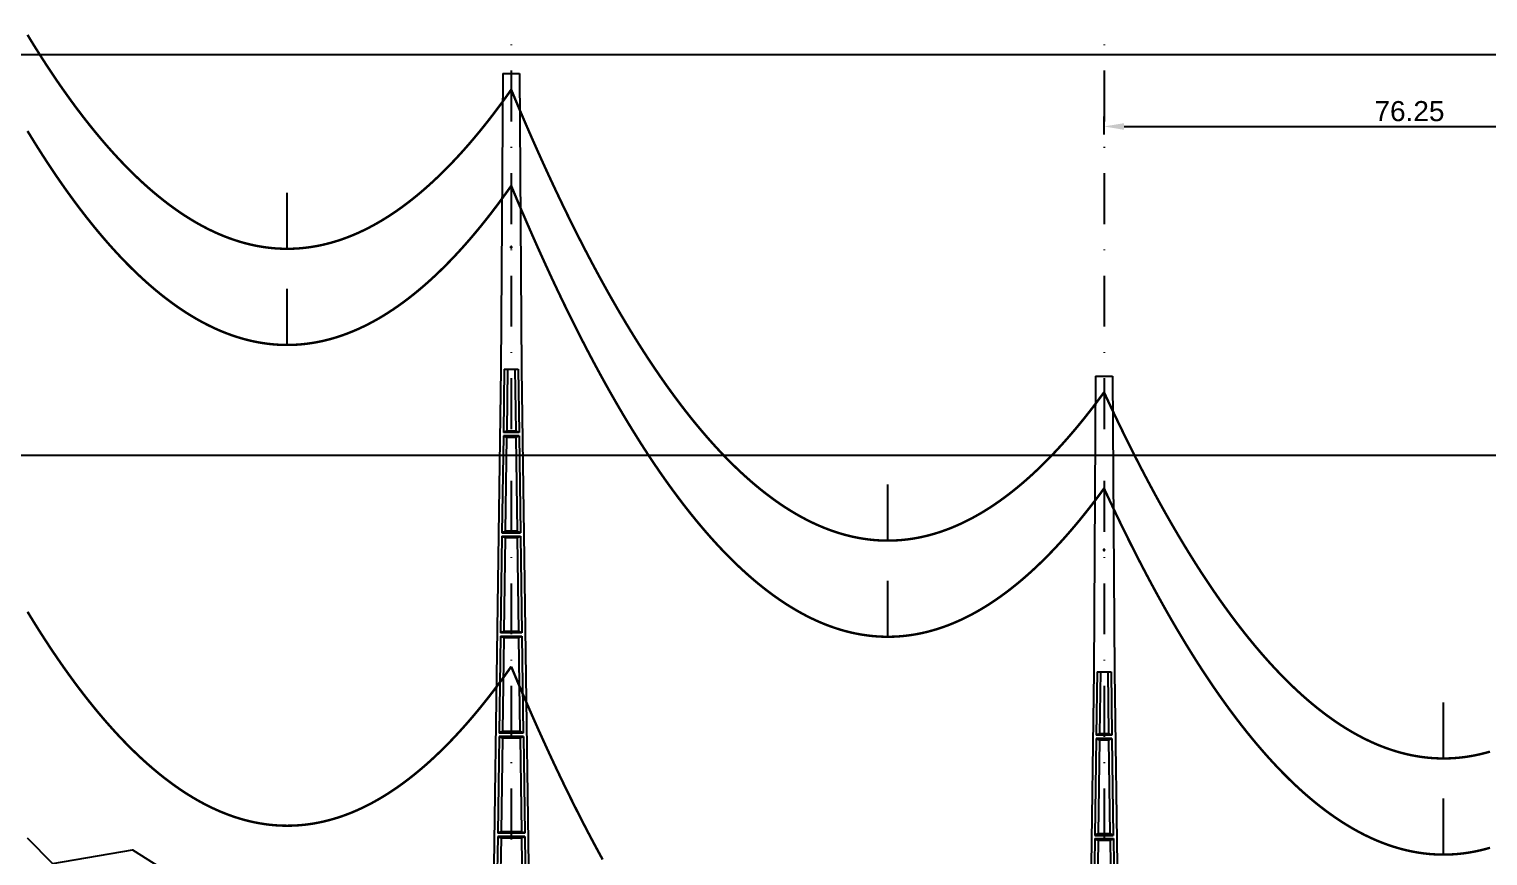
# Model space of a CAD drawing. Header units: metres. Extents: x -121 to 9872, y 3505 to 10721.
# Drawn here: x 4926.4 to 5108.5, y 9250 to 9353.2 of the extents above; entities that cross this region are included whole.
import ezdxf

# ---------------------------------------------------------------- set-up
doc = ezdxf.new("R2010")
doc.units = ezdxf.units.M
doc.header["$PDMODE"] = 2
doc.linetypes.add('DASHDOT', pattern=[25.4, 12.7, -6.35, 0, -6.35])
for name, color, linetype in [('CON-EOL- CA MAGNOLIA', 210, 'Continuous'), ('CON-EOL- PROJEÇÃO', 22, 'Continuous'), ('cotas', 7, 'Continuous'), ('Grade', 9, 'Continuous'), ('Ind.Rot', 8, 'DASHDOT'), ('Modelo_CotaTerreno_Perfil', 7, 'Continuous'), ('POSTE DT', 7, 'Continuous')]:
    doc.layers.add(name, color=color, linetype=linetype)
doc.styles.get("Standard").update_dxf_attribs({"font": 'arial.ttf'})
doc.dimstyles.new('ISO-25', dxfattribs={"dimtxt": 2.5, "dimasz": 2.5, "dimexe": 1.25, "dimexo": 0.625, "dimtad": 1, "dimzin": 1, "dimtxsty": 'Standard', "dimcen": 2.5, "dimaunit": 1, "dimadec": 3, "dimazin": 3, "dimtfac": 1, "dimtmove": 0, "dimatfit": 3, "dimfxlon": 1, "dimarcsym": 0})

# ---------------------------------------------------------------- blocks, each defined once
blk = doc.blocks.new('*U1')
at = {"layer": 'POSTE DT', "extrusion": (0, 1, 0)}
for p, q in [((-3.31, 378.23), (-4.05, 262)), ((-3.31, 378.23), (3.31, 378.23)), ((3.31, 378.23), (4.06, 262)), ((-4.05, 262), (-7.72, 0)), ((-4.05, 262), (-4.05, 262)), ((-2.73, 262), (-3.08, 237.05)), ((-2.73, 262), (2.75, 262)), ((-1.42, 262), (-1.77, 237.57)), ((1.43, 262), (1.77, 237.57)), ((2.75, 262), (3.1, 237.05)), ((4.06, 262), (7.72, 0)), ((-3.1, 235.74), (-3.63, 197.65)), ((3.11, 235.73), (-3.1, 235.74)), ((3.1, 237.05), (-3.08, 237.05)), ((3.11, 235.73), (3.65, 197.65)), ((-1.8, 235.21), (-2.32, 198.19)), ((1.8, 235.21), (2.32, 198.19)), ((-3.65, 196.34), (-4.19, 158.25)), ((-2.35, 195.8), (-2.87, 158.8)), ((2.35, 195.8), (2.87, 158.8)), ((3.66, 196.34), (4.2, 158.25)), ((-4.21, 156.94), (-4.74, 118.85)), ((-2.9, 156.39), (-3.42, 119.41)), ((2.91, 156.39), (3.42, 119.41)), ((4.21, 156.94), (4.75, 118.85)), ((-4.76, 117.54), (-5.29, 79.45)), ((4.77, 117.54), (-4.76, 117.54)), ((4.75, 118.85), (-4.74, 118.85)), ((-3.46, 116.98), (-3.97, 80.02)), ((3.46, 116.98), (3.98, 80.02)), ((4.77, 117.54), (5.3, 79.45)), ((-5.31, 78.14), (-5.85, 40.06)), ((5.32, 78.14), (-5.31, 78.14)), ((5.3, 79.45), (-5.29, 79.45)), ((-4.01, 77.57), (-4.53, 40.63)), ((4.01, 77.57), (4.53, 40.63)), ((5.32, 78.14), (5.85, 40.06))]:
    blk.add_line(p, q, dxfattribs=at)
at = {"layer": 'POSTE DT', "ltscale": 3}
for points in [[(-3.65, 196.34), (3.66, 196.34)], [(-3.63, 197.65), (3.65, 197.65)], [(-4.21, 156.94), (4.21, 156.94)], [(4.2, 158.25), (-4.19, 158.25)]]:
    blk.add_lwpolyline(points, dxfattribs=at)
at = {"layer": 'POSTE DT'}
for points, knots in [([(0.25, 309.94), (0.25, 309.93), (0.25, 309.93), (0.25, 309.92), (0.25, 309.91), (0.25, 309.9), (0.25, 309.89), (0.24, 309.85), (0.22, 309.82), (0.19, 309.77), (0.16, 309.74), (0.11, 309.71), (0.08, 309.7), (0.01, 309.68), (-0.02, 309.68), (-0.08, 309.7), (-0.11, 309.71), (-0.16, 309.74), (-0.18, 309.76), (-0.21, 309.8), (-0.22, 309.82), (-0.24, 309.85), (-0.24, 309.87), (-0.25, 309.89), (-0.25, 309.9), (-0.25, 309.92), (-0.25, 309.92), (-0.25, 309.93), (-0.25, 309.94), (-0.25, 309.95), (-0.25, 309.95), (-0.25, 309.96), (-0.25, 309.97), (-0.24, 310), (-0.23, 310.02), (-0.21, 310.07), (-0.2, 310.09), (-0.15, 310.14), (-0.13, 310.15), (-0.07, 310.18), (-0.03, 310.19), (0.03, 310.19), (0.06, 310.18), (0.12, 310.16), (0.14, 310.14), (0.18, 310.11), (0.2, 310.09), (0.21, 310.06), (0.22, 310.05), (0.23, 310.04), (0.24, 310.01), (0.24, 309.99), (0.25, 309.97), (0.25, 309.96), (0.25, 309.95), (0.25, 309.94), (0.25, 309.94), (0.25, 309.94), (0.25, 309.94)], [-54.728303, -54.728303, -54.728303, -54.728303, -54.309038, -54.309038, -53.647169, -53.647169, -52.532885, -52.532885, -48.86224, -48.86224, -45.282765, -45.282765, -41.52867, -41.52867, -37.867486, -37.867486, -34.454589, -34.454589, -31.301423, -31.301423, -28.48103, -28.48103, -26.961755, -26.961755, -25.7544, -25.7544, -25.136228, -25.136228, -24.64409, -24.64409, -24.094201, -24.094201, -23.191199, -23.191199, -20.494482, -20.494482, -17.342863, -17.342863, -13.645538, -13.645538, -9.835989, -9.835989, -6.296781, -6.296781, -3.005029, -3.005029, 0, 0, 0, 1.527594, 1.527594, 3.697216, 3.697216, 4.489727, 4.489727, 5.01438, 5.01438, 5.095313, 5.095313, 5.095313, 5.095313]), ([(-3.1, 235.74), (-2.88, 235.65), (-2.67, 235.56), (-2.23, 235.39), (-2.02, 235.3), (-1.8, 235.21)], [0.055576, 0.055576, 0.055576, 0.055576, 56.767409, 56.767409, 113.50757, 113.50757, 113.50757, 113.50757]), ([(-1.77, 237.57), (-1.99, 237.49), (-2.21, 237.4), (-2.64, 237.22), (-2.86, 237.14), (-3.08, 237.05)], [0, 0, 0, 0, 56.660495, 56.660495, 113.412826, 113.412826, 113.412826, 113.412826]), ([(1.77, 237.57), (1.18, 237.57), (0.59, 237.57), (-0.59, 237.57), (-1.18, 237.57), (-1.77, 237.57)], [0, 0, 0, 0, 67.306894, 67.306894, 134.614447, 134.614447, 134.614447, 134.614447]), ([(3.1, 237.05), (2.87, 237.14), (2.65, 237.23), (2.21, 237.4), (1.99, 237.49), (1.77, 237.57)], [0, 0, 0, 0, 56.738948, 56.738948, 113.38731, 113.38731, 113.38731, 113.38731]), ([(1.8, 235.21), (2.02, 235.3), (2.24, 235.38), (2.68, 235.56), (2.89, 235.65), (3.11, 235.73)], [0, 0, 0, 0, 56.845349, 56.845349, 113.599799, 113.599799, 113.599799, 113.599799]), ([(-1.8, 235.21), (-1.2, 235.21), (-0.6, 235.21), (0.6, 235.21), (1.2, 235.21), (1.8, 235.21)], [0, 0, 0, 0, 68.567797, 68.567797, 137.136247, 137.136247, 137.136247, 137.136247]), ([(-3.65, 196.34), (-3.43, 196.25), (-3.22, 196.16), (-2.78, 195.98), (-2.57, 195.89), (-2.35, 195.8)], [0.054307, 0.054307, 0.054307, 0.054307, 63.527131, 63.527131, 127.063246, 127.063246, 127.063246, 127.063246]), ([(-2.32, 198.19), (-2.54, 198.1), (-2.76, 198.01), (-3.2, 197.83), (-3.41, 197.74), (-3.63, 197.65)], [0, 0, 0, 0, 63.412073, 63.412073, 126.777421, 126.777421, 126.777421, 126.777421]), ([(-2.35, 195.8), (-1.57, 195.8), (-0.78, 195.8), (0.79, 195.8), (1.57, 195.8), (2.35, 195.8)], [0, 0, 0, 0, 89.585713, 89.585713, 179.17191, 179.17191, 179.17191, 179.17191]), ([(2.32, 198.19), (1.55, 198.19), (0.77, 198.19), (-0.77, 198.19), (-1.55, 198.19), (-2.32, 198.19)], [0, 0, 0, 0, 88.31008, 88.31008, 176.620652, 176.620652, 176.620652, 176.620652]), ([(3.65, 197.65), (3.43, 197.74), (3.2, 197.83), (2.76, 198.01), (2.54, 198.1), (2.32, 198.19)], [0, 0, 0, 0, 63.488119, 63.488119, 126.880939, 126.880939, 126.880939, 126.880939]), ([(2.35, 195.8), (2.57, 195.89), (2.79, 195.98), (3.23, 196.16), (3.45, 196.25), (3.66, 196.34)], [0, 0, 0, 0, 63.60246, 63.60246, 127.109696, 127.109696, 127.109696, 127.109696]), ([(-4.21, 156.94), (-3.99, 156.85), (-3.77, 156.75), (-3.34, 156.57), (-3.12, 156.48), (-2.9, 156.39)], [0.053423, 0.053423, 0.053423, 0.053423, 70.429742, 70.429742, 140.90167, 140.90167, 140.90167, 140.90167]), ([(-2.87, 158.8), (-3.09, 158.71), (-3.31, 158.62), (-3.75, 158.43), (-3.97, 158.34), (-4.19, 158.25)], [0, 0, 0, 0, 70.301707, 70.301707, 140.590947, 140.590947, 140.590947, 140.590947]), ([(-2.9, 156.39), (-1.94, 156.39), (-0.97, 156.39), (0.97, 156.39), (1.94, 156.39), (2.91, 156.39)], [0, 0, 0, 0, 110.60219, 110.60219, 221.20473, 221.20473, 221.20473, 221.20473]), ([(2.87, 158.8), (1.92, 158.8), (0.96, 158.8), (-0.96, 158.8), (-1.91, 158.8), (-2.87, 158.8)], [0, 0, 0, 0, 109.314454, 109.314454, 218.629264, 218.629264, 218.629264, 218.629264]), ([(4.2, 158.25), (3.98, 158.34), (3.76, 158.44), (3.31, 158.62), (3.09, 158.71), (2.87, 158.8)], [0, 0, 0, 0, 70.379198, 70.379198, 140.659718, 140.659718, 140.659718, 140.659718]), ([(2.91, 156.39), (3.12, 156.48), (3.34, 156.57), (3.78, 156.75), (4, 156.85), (4.21, 156.94)], [0, 0, 0, 0, 70.506649, 70.506649, 140.914701, 140.914701, 140.914701, 140.914701]), ([(-4.76, 117.54), (-4.54, 117.45), (-4.32, 117.35), (-3.89, 117.17), (-3.67, 117.07), (-3.46, 116.98)], [0.052784, 0.052784, 0.052784, 0.052784, 77.438432, 77.438432, 154.950301, 154.950301, 154.950301, 154.950301]), ([(-3.42, 119.41), (-3.64, 119.32), (-3.86, 119.23), (-4.3, 119.04), (-4.52, 118.95), (-4.74, 118.85)], [0, 0, 0, 0, 77.299547, 77.299547, 154.618634, 154.618634, 154.618634, 154.618634]), ([(-3.46, 116.98), (-2.3, 116.98), (-1.15, 116.98), (1.15, 116.98), (2.31, 116.98), (3.46, 116.98)], [0, 0, 0, 0, 131.617604, 131.617604, 263.235447, 263.235447, 263.235447, 263.235447]), ([(3.42, 119.41), (2.28, 119.41), (1.14, 119.41), (-1.14, 119.41), (-2.28, 119.41), (-3.42, 119.41)], [0, 0, 0, 0, 130.319901, 130.319901, 260.640046, 260.640046, 260.640046, 260.640046]), ([(4.75, 118.85), (4.53, 118.95), (4.31, 119.04), (3.87, 119.23), (3.64, 119.32), (3.42, 119.41)], [0, 0, 0, 0, 77.381597, 77.381597, 154.66183, 154.66183, 154.66183, 154.66183]), ([(3.46, 116.98), (3.68, 117.07), (3.89, 117.17), (4.33, 117.35), (4.55, 117.45), (4.77, 117.54)], [0, 0, 0, 0, 77.520013, 77.520013, 154.938747, 154.938747, 154.938747, 154.938747]), ([(-5.31, 78.14), (-5.09, 78.05), (-4.88, 77.95), (-4.44, 77.76), (-4.23, 77.67), (-4.01, 77.57)], [0.052308, 0.052308, 0.052308, 0.052308, 84.527725, 84.527725, 169.158824, 169.158824, 169.158824, 169.158824]), ([(-3.97, 80.02), (-4.19, 79.93), (-4.41, 79.83), (-4.85, 79.64), (-5.07, 79.55), (-5.29, 79.45)], [0, 0, 0, 0, 84.379671, 84.379671, 168.809376, 168.809376, 168.809376, 168.809376]), ([(-4.01, 77.57), (-2.67, 77.57), (-1.34, 77.57), (1.34, 77.57), (2.67, 77.57), (4.01, 77.57)], [0, 0, 0, 0, 152.632212, 152.632212, 305.264569, 305.264569, 305.264569, 305.264569]), ([(3.98, 80.02), (2.65, 80.02), (1.33, 80.02), (-1.32, 80.02), (-2.65, 80.02), (-3.97, 80.02)], [0, 0, 0, 0, 151.326157, 151.326157, 302.652465, 302.652465, 302.652465, 302.652465]), ([(5.3, 79.45), (5.08, 79.55), (4.86, 79.64), (4.42, 79.83), (4.2, 79.93), (3.98, 80.02)], [0, 0, 0, 0, 84.46863, 84.46863, 168.833721, 168.833721, 168.833721, 168.833721]), ([(4.01, 77.57), (4.23, 77.67), (4.45, 77.76), (4.88, 77.95), (5.1, 78.05), (5.32, 78.14)], [0, 0, 0, 0, 84.616316, 84.616316, 169.129178, 169.129178, 169.129178, 169.129178])]:
    blk.add_open_spline(points, degree=3, knots=knots, dxfattribs=at)
blk = doc.blocks.new('*D104')
at = {"layer": 'cotas', "color": 0, "lineweight": -2, "transparency": 16777216}
for p, q in [((4912.59, 9400.16), (4912.59, 9402.41)), ((4915.09, 9401.16), (4984.09, 9401.16)), ((4986.59, 9400.16), (4986.59, 9402.41))]:
    blk.add_line(p, q, dxfattribs=at)
at = {"layer": 'cotas', "color": 0, "transparency": 16777216}
for points in [[(4915.09, 9401.58), (4915.09, 9400.74), (4912.59, 9401.16)], [(4984.09, 9401.58), (4984.09, 9400.74), (4986.59, 9401.16)]]:
    blk.add_solid(points, dxfattribs=at)
at = {"layer": 'Defpoints', "color": 0, "transparency": 16777216}
for p in [(4986.59, 9401.16), (4912.59, 9381.74), (4986.59, 9347.62)]:
    blk.add_point(p, dxfattribs=at)
at = {"layer": 'cotas', "color": 0, "transparency": 16777216, "insert": (4949.59, 9403.06), "char_height": 2.5, "attachment_point": 5}
blk.add_mtext('74.00', dxfattribs=at)
blk = doc.blocks.new('*D105')
at = {"layer": 'cotas', "color": 0, "lineweight": -2, "transparency": 16777216}
for p, q in [((4986.59, 9362.2), (4986.59, 9364.45)), ((5060.59, 9362.2), (5060.59, 9364.45)), ((4989.09, 9363.2), (5058.09, 9363.2))]:
    blk.add_line(p, q, dxfattribs=at)
at = {"layer": 'cotas', "color": 0, "transparency": 16777216}
for points in [[(4989.09, 9363.62), (4989.09, 9362.78), (4986.59, 9363.2)], [(5058.09, 9363.62), (5058.09, 9362.78), (5060.59, 9363.2)]]:
    blk.add_solid(points, dxfattribs=at)
at = {"layer": 'Defpoints', "color": 0, "transparency": 16777216}
for p in [(5060.59, 9363.2), (4986.59, 9347.62), (5060.59, 9309.85)]:
    blk.add_point(p, dxfattribs=at)
at = {"layer": 'cotas', "color": 0, "transparency": 16777216, "insert": (5023.59, 9365.1), "char_height": 2.5, "attachment_point": 5}
blk.add_mtext('74.00', dxfattribs=at)
blk = doc.blocks.new('*D106')
at = {"layer": 'cotas', "color": 0, "lineweight": -2, "transparency": 16777216}
for p, q in [((5060.59, 9340.03), (5060.59, 9342.28)), ((5063.09, 9341.03), (5134.35, 9341.03)), ((5136.85, 9340.03), (5136.85, 9342.28))]:
    blk.add_line(p, q, dxfattribs=at)
at = {"layer": 'cotas', "color": 0, "transparency": 16777216}
for points in [[(5063.09, 9341.44), (5063.09, 9340.61), (5060.59, 9341.03)], [(5134.35, 9341.44), (5134.35, 9340.61), (5136.85, 9341.03)]]:
    blk.add_solid(points, dxfattribs=at)
at = {"layer": 'Defpoints', "color": 0, "transparency": 16777216}
for p in [(5136.85, 9341.03), (5060.59, 9309.85), (5136.85, 9293.33)]:
    blk.add_point(p, dxfattribs=at)
at = {"layer": 'cotas', "color": 0, "transparency": 16777216, "insert": (5098.72, 9342.93), "char_height": 2.5, "attachment_point": 5}
blk.add_mtext('76.25', dxfattribs=at)

msp = doc.modelspace()

# ---------------------------------------------------------------- linework, layer by layer
at = {"layer": 'CON-EOL- CA MAGNOLIA'}
for p, q in [((4958.631, 9325.76), (4958.631, 9332.76)), ((4958.631, 9313.76), (4958.631, 9320.76)), ((4958.631, 9313.76), (4958.631, 9320.76)), ((5033.597, 9289.34), (5033.597, 9296.341)), ((5033.597, 9277.341), (5033.597, 9284.341)), ((5033.597, 9277.341), (5033.597, 9284.341)), ((5102.967, 9262.153), (5102.967, 9269.153)), ((5102.967, 9250.153), (5102.967, 9257.153)), ((5102.967, 9250.153), (5102.967, 9257.153))]:
    msp.add_line(p, q, dxfattribs=at)
at = {"layer": 'CON-EOL- CA MAGNOLIA', "const_width": 0.3}
for points in [[(4926.217, 9352.46), (4926.585, 9351.856), (4926.953, 9351.258), (4927.321, 9350.668), (4927.69, 9350.085), (4928.058, 9349.508), (4928.426, 9348.938), (4928.794, 9348.376), (4929.162, 9347.82), (4929.53, 9347.271), (4929.898, 9346.729), (4930.267, 9346.195), (4930.635, 9345.667), (4931.003, 9345.146), (4931.371, 9344.632), (4931.739, 9344.125), (4932.107, 9343.624), (4932.476, 9343.131), (4932.844, 9342.645), (4933.212, 9342.166), (4933.58, 9341.693), (4933.948, 9341.228), (4934.316, 9340.769), (4934.685, 9340.318), (4935.053, 9339.873), (4935.421, 9339.435), (4935.789, 9339.004), (4936.157, 9338.58), (4936.525, 9338.163), (4936.894, 9337.753), (4937.262, 9337.35), (4937.63, 9336.954), (4937.998, 9336.564), (4938.366, 9336.182), (4938.734, 9335.806), (4939.102, 9335.438), (4939.471, 9335.076), (4939.839, 9334.721), (4940.207, 9334.373), (4940.575, 9334.032), (4940.943, 9333.698), (4941.311, 9333.371), (4941.68, 9333.051), (4942.048, 9332.737), (4942.416, 9332.431), (4942.784, 9332.131), (4943.152, 9331.838), (4943.52, 9331.552), (4943.889, 9331.274), (4944.257, 9331.002), (4944.625, 9330.736), (4944.993, 9330.478), (4945.361, 9330.227), (4945.729, 9329.982), (4946.097, 9329.745), (4946.466, 9329.514), (4946.834, 9329.29), (4947.202, 9329.073), (4947.57, 9328.863), (4947.938, 9328.66), (4948.306, 9328.464), (4948.675, 9328.274), (4949.043, 9328.092), (4949.411, 9327.916), (4949.779, 9327.747), (4950.147, 9327.585), (4950.515, 9327.431), (4950.884, 9327.282), (4951.252, 9327.141), (4951.62, 9327.007), (4951.988, 9326.879), (4952.356, 9326.759), (4952.724, 9326.645), (4953.093, 9326.538), (4953.461, 9326.438), (4953.829, 9326.345), (4954.197, 9326.259), (4954.565, 9326.179), (4954.933, 9326.107), (4955.301, 9326.041), (4955.67, 9325.983), (4956.038, 9325.931), (4956.406, 9325.886), (4956.774, 9325.848), (4957.142, 9325.816), (4957.51, 9325.792), (4957.879, 9325.774), (4958.247, 9325.764), (4958.615, 9325.76), (4958.983, 9325.763), (4959.351, 9325.773), (4959.719, 9325.79), (4960.088, 9325.814), (4960.456, 9325.845), (4960.824, 9325.882), (4961.192, 9325.926), (4961.56, 9325.978), (4961.928, 9326.036), (4962.296, 9326.101), (4962.665, 9326.173), (4963.033, 9326.251), (4963.401, 9326.337), (4963.769, 9326.43), (4964.137, 9326.529), (4964.505, 9326.635), (4964.874, 9326.748), (4965.242, 9326.868), (4965.61, 9326.995), (4965.978, 9327.129), (4966.346, 9327.27), (4966.714, 9327.417), (4967.083, 9327.571), (4967.451, 9327.733), (4967.819, 9327.901), (4968.187, 9328.076), (4968.555, 9328.258), (4968.923, 9328.447), (4969.292, 9328.642), (4969.66, 9328.845), (4970.028, 9329.054), (4970.396, 9329.271), (4970.764, 9329.494), (4971.132, 9329.724), (4971.5, 9329.961), (4971.869, 9330.205), (4972.237, 9330.455), (4972.605, 9330.713), (4972.973, 9330.978), (4973.341, 9331.249), (4973.709, 9331.527), (4974.078, 9331.813), (4974.446, 9332.105), (4974.814, 9332.404), (4975.182, 9332.71), (4975.55, 9333.022), (4975.918, 9333.342), (4976.287, 9333.669), (4976.655, 9334.002), (4977.023, 9334.343), (4977.391, 9334.69), (4977.759, 9335.044), (4978.127, 9335.405), (4978.495, 9335.773), (4978.864, 9336.148), (4979.232, 9336.53), (4979.6, 9336.919), (4979.968, 9337.314), (4980.336, 9337.717), (4980.704, 9338.126), (4981.073, 9338.543), (4981.441, 9338.966), (4981.809, 9339.397), (4982.177, 9339.834), (4982.545, 9340.278), (4982.913, 9340.729), (4983.282, 9341.187), (4983.65, 9341.652), (4984.018, 9342.123), (4984.386, 9342.602), (4984.754, 9343.088), (4985.122, 9343.58), (4985.491, 9344.08), (4985.859, 9344.586), (4986.227, 9345.1), (4986.595, 9345.62)], [(4986.595, 9345.62), (4986.963, 9344.738), (4987.331, 9343.862), (4987.699, 9342.994), (4988.068, 9342.133), (4988.436, 9341.279), (4988.804, 9340.432), (4989.172, 9339.592), (4989.54, 9338.759), (4989.908, 9337.933), (4990.277, 9337.115), (4990.645, 9336.303), (4991.013, 9335.498), (4991.381, 9334.701), (4991.749, 9333.91), (4992.117, 9333.126), (4992.486, 9332.35), (4992.854, 9331.58), (4993.222, 9330.817), (4993.59, 9330.062), (4993.958, 9329.314), (4994.326, 9328.572), (4994.695, 9327.837), (4995.063, 9327.11), (4995.431, 9326.389), (4995.799, 9325.676), (4996.167, 9324.969), (4996.535, 9324.27), (4996.903, 9323.577), (4997.272, 9322.892), (4997.64, 9322.213), (4998.008, 9321.542), (4998.376, 9320.877), (4998.744, 9320.22), (4999.112, 9319.569), (4999.481, 9318.926), (4999.849, 9318.289), (5000.217, 9317.659), (5000.585, 9317.037), (5000.953, 9316.421), (5001.321, 9315.812), (5001.69, 9315.21), (5002.058, 9314.616), (5002.426, 9314.028), (5002.794, 9313.447), (5003.162, 9312.873), (5003.53, 9312.306), (5003.898, 9311.746), (5004.267, 9311.193), (5004.635, 9310.647), (5005.003, 9310.108), (5005.371, 9309.575), (5005.739, 9309.05), (5006.107, 9308.532), (5006.476, 9308.02), (5006.844, 9307.516), (5007.212, 9307.018), (5007.58, 9306.528), (5007.948, 9306.044), (5008.316, 9305.567), (5008.685, 9305.098), (5009.053, 9304.635), (5009.421, 9304.179), (5009.789, 9303.73), (5010.157, 9303.288), (5010.525, 9302.853), (5010.894, 9302.424), (5011.262, 9302.003), (5011.63, 9301.588), (5011.998, 9301.181), (5012.366, 9300.78), (5012.734, 9300.387), (5013.102, 9300), (5013.471, 9299.62), (5013.839, 9299.247), (5014.207, 9298.881), (5014.575, 9298.522), (5014.943, 9298.17), (5015.311, 9297.824), (5015.68, 9297.486), (5016.048, 9297.155), (5016.416, 9296.83), (5016.784, 9296.512), (5017.152, 9296.201), (5017.52, 9295.897), (5017.889, 9295.6), (5018.257, 9295.31), (5018.625, 9295.027), (5018.993, 9294.751), (5019.361, 9294.481), (5019.729, 9294.219), (5020.097, 9293.963), (5020.466, 9293.714), (5020.834, 9293.472), (5021.202, 9293.237), (5021.57, 9293.009), (5021.938, 9292.788), (5022.306, 9292.574), (5022.675, 9292.366), (5023.043, 9292.166), (5023.411, 9291.972), (5023.779, 9291.785), (5024.147, 9291.605), (5024.515, 9291.432), (5024.884, 9291.266), (5025.252, 9291.107), (5025.62, 9290.954), (5025.988, 9290.809), (5026.356, 9290.67), (5026.724, 9290.538), (5027.093, 9290.413), (5027.461, 9290.295), (5027.829, 9290.184), (5028.197, 9290.08), (5028.565, 9289.983), (5028.933, 9289.892), (5029.301, 9289.808), (5029.67, 9289.732), (5030.038, 9289.662), (5030.406, 9289.599), (5030.774, 9289.543), (5031.142, 9289.493), (5031.51, 9289.451), (5031.879, 9289.415), (5032.247, 9289.387), (5032.615, 9289.365), (5032.983, 9289.35), (5033.351, 9289.342), (5033.719, 9289.341), (5034.088, 9289.347), (5034.456, 9289.359), (5034.824, 9289.379), (5035.192, 9289.405), (5035.56, 9289.438), (5035.928, 9289.478), (5036.296, 9289.525), (5036.665, 9289.579), (5037.033, 9289.64), (5037.401, 9289.707), (5037.769, 9289.782), (5038.137, 9289.863), (5038.505, 9289.951), (5038.874, 9290.046), (5039.242, 9290.148), (5039.61, 9290.257), (5039.978, 9290.373), (5040.346, 9290.496), (5040.714, 9290.625), (5041.083, 9290.761), (5041.451, 9290.905), (5041.819, 9291.055), (5042.187, 9291.212), (5042.555, 9291.376), (5042.923, 9291.546), (5043.292, 9291.724), (5043.66, 9291.908), (5044.028, 9292.1), (5044.396, 9292.298), (5044.764, 9292.503), (5045.132, 9292.715), (5045.5, 9292.934), (5045.869, 9293.16), (5046.237, 9293.393), (5046.605, 9293.632), (5046.973, 9293.879), (5047.341, 9294.132), (5047.709, 9294.392), (5048.078, 9294.659), (5048.446, 9294.933), (5048.814, 9295.214), (5049.182, 9295.502), (5049.55, 9295.797), (5049.918, 9296.098), (5050.287, 9296.407), (5050.655, 9296.722), (5051.023, 9297.045), (5051.391, 9297.374), (5051.759, 9297.71), (5052.127, 9298.053), (5052.495, 9298.403), (5052.864, 9298.76), (5053.232, 9299.123), (5053.6, 9299.494), (5053.968, 9299.871), (5054.336, 9300.256), (5054.704, 9300.647), (5055.073, 9301.046), (5055.441, 9301.451), (5055.809, 9301.863), (5056.177, 9302.282), (5056.545, 9302.708), (5056.913, 9303.141), (5057.282, 9303.58), (5057.65, 9304.027), (5058.018, 9304.481), (5058.386, 9304.941), (5058.754, 9305.409), (5059.122, 9305.883), (5059.491, 9306.364), (5059.859, 9306.853), (5060.227, 9307.348), (5060.595, 9307.85)], [(4926.217, 9340.46), (4926.585, 9339.856), (4926.953, 9339.258), (4927.321, 9338.668), (4927.69, 9338.084), (4928.058, 9337.508), (4928.426, 9336.938), (4928.794, 9336.376), (4929.162, 9335.82), (4929.53, 9335.271), (4929.898, 9334.729), (4930.267, 9334.195), (4930.635, 9333.667), (4931.003, 9333.146), (4931.371, 9332.632), (4931.739, 9332.125), (4932.107, 9331.625), (4932.476, 9331.131), (4932.844, 9330.645), (4933.212, 9330.166), (4933.58, 9329.693), (4933.948, 9329.228), (4934.316, 9328.769), (4934.685, 9328.318), (4935.053, 9327.873), (4935.421, 9327.435), (4935.789, 9327.004), (4936.157, 9326.58), (4936.525, 9326.163), (4936.894, 9325.753), (4937.262, 9325.35), (4937.63, 9324.954), (4937.998, 9324.564), (4938.366, 9324.182), (4938.734, 9323.806), (4939.102, 9323.438), (4939.471, 9323.076), (4939.839, 9322.721), (4940.207, 9322.373), (4940.575, 9322.032), (4940.943, 9321.698), (4941.311, 9321.371), (4941.68, 9321.051), (4942.048, 9320.737), (4942.416, 9320.431), (4942.784, 9320.131), (4943.152, 9319.838), (4943.52, 9319.552), (4943.889, 9319.274), (4944.257, 9319.002), (4944.625, 9318.736), (4944.993, 9318.478), (4945.361, 9318.227), (4945.729, 9317.982), (4946.097, 9317.745), (4946.466, 9317.514), (4946.834, 9317.29), (4947.202, 9317.073), (4947.57, 9316.863), (4947.938, 9316.66), (4948.306, 9316.464), (4948.675, 9316.274), (4949.043, 9316.092), (4949.411, 9315.916), (4949.779, 9315.747), (4950.147, 9315.585), (4950.515, 9315.43), (4950.884, 9315.282), (4951.252, 9315.141), (4951.62, 9315.007), (4951.988, 9314.879), (4952.356, 9314.759), (4952.724, 9314.645), (4953.093, 9314.538), (4953.461, 9314.438), (4953.829, 9314.345), (4954.197, 9314.259), (4954.565, 9314.179), (4954.933, 9314.107), (4955.301, 9314.041), (4955.67, 9313.983), (4956.038, 9313.931), (4956.406, 9313.886), (4956.774, 9313.848), (4957.142, 9313.816), (4957.51, 9313.792), (4957.879, 9313.775), (4958.247, 9313.764), (4958.615, 9313.76), (4958.983, 9313.763), (4959.351, 9313.773), (4959.719, 9313.79), (4960.088, 9313.814), (4960.456, 9313.845), (4960.824, 9313.882), (4961.192, 9313.926), (4961.56, 9313.978), (4961.928, 9314.036), (4962.296, 9314.101), (4962.665, 9314.173), (4963.033, 9314.251), (4963.401, 9314.337), (4963.769, 9314.429), (4964.137, 9314.529), (4964.505, 9314.635), (4964.874, 9314.748), (4965.242, 9314.868), (4965.61, 9314.995), (4965.978, 9315.129), (4966.346, 9315.269), (4966.714, 9315.417), (4967.083, 9315.571), (4967.451, 9315.733), (4967.819, 9315.901), (4968.187, 9316.076), (4968.555, 9316.258), (4968.923, 9316.447), (4969.292, 9316.642), (4969.66, 9316.845), (4970.028, 9317.054), (4970.396, 9317.27), (4970.764, 9317.494), (4971.132, 9317.724), (4971.5, 9317.961), (4971.869, 9318.205), (4972.237, 9318.455), (4972.605, 9318.713), (4972.973, 9318.978), (4973.341, 9319.249), (4973.709, 9319.527), (4974.078, 9319.813), (4974.446, 9320.105), (4974.814, 9320.404), (4975.182, 9320.71), (4975.55, 9321.022), (4975.918, 9321.342), (4976.287, 9321.669), (4976.655, 9322.002), (4977.023, 9322.343), (4977.391, 9322.69), (4977.759, 9323.044), (4978.127, 9323.405), (4978.495, 9323.773), (4978.864, 9324.148), (4979.232, 9324.53), (4979.6, 9324.919), (4979.968, 9325.314), (4980.336, 9325.717), (4980.704, 9326.126), (4981.073, 9326.543), (4981.441, 9326.966), (4981.809, 9327.396), (4982.177, 9327.834), (4982.545, 9328.278), (4982.913, 9328.729), (4983.282, 9329.187), (4983.65, 9329.652), (4984.018, 9330.123), (4984.386, 9330.602), (4984.754, 9331.088), (4985.122, 9331.58), (4985.491, 9332.08), (4985.859, 9332.586), (4986.227, 9333.1), (4986.595, 9333.62)], [(4926.217, 9340.46), (4926.585, 9339.856), (4926.953, 9339.258), (4927.321, 9338.668), (4927.69, 9338.085), (4928.058, 9337.508), (4928.426, 9336.938), (4928.794, 9336.376), (4929.162, 9335.82), (4929.53, 9335.271), (4929.898, 9334.729), (4930.267, 9334.195), (4930.635, 9333.667), (4931.003, 9333.146), (4931.371, 9332.632), (4931.739, 9332.125), (4932.107, 9331.624), (4932.476, 9331.131), (4932.844, 9330.645), (4933.212, 9330.166), (4933.58, 9329.693), (4933.948, 9329.228), (4934.316, 9328.769), (4934.685, 9328.318), (4935.053, 9327.873), (4935.421, 9327.435), (4935.789, 9327.004), (4936.157, 9326.58), (4936.525, 9326.163), (4936.894, 9325.753), (4937.262, 9325.35), (4937.63, 9324.954), (4937.998, 9324.564), (4938.366, 9324.182), (4938.734, 9323.806), (4939.102, 9323.438), (4939.471, 9323.076), (4939.839, 9322.721), (4940.207, 9322.373), (4940.575, 9322.032), (4940.943, 9321.698), (4941.311, 9321.371), (4941.68, 9321.051), (4942.048, 9320.737), (4942.416, 9320.431), (4942.784, 9320.131), (4943.152, 9319.838), (4943.52, 9319.552), (4943.889, 9319.274), (4944.257, 9319.002), (4944.625, 9318.736), (4944.993, 9318.478), (4945.361, 9318.227), (4945.729, 9317.982), (4946.097, 9317.745), (4946.466, 9317.514), (4946.834, 9317.29), (4947.202, 9317.073), (4947.57, 9316.863), (4947.938, 9316.66), (4948.306, 9316.464), (4948.675, 9316.274), (4949.043, 9316.092), (4949.411, 9315.916), (4949.779, 9315.747), (4950.147, 9315.585), (4950.515, 9315.431), (4950.884, 9315.282), (4951.252, 9315.141), (4951.62, 9315.007), (4951.988, 9314.879), (4952.356, 9314.759), (4952.724, 9314.645), (4953.093, 9314.538), (4953.461, 9314.438), (4953.829, 9314.345), (4954.197, 9314.259), (4954.565, 9314.179), (4954.933, 9314.107), (4955.301, 9314.041), (4955.67, 9313.983), (4956.038, 9313.931), (4956.406, 9313.886), (4956.774, 9313.848), (4957.142, 9313.816), (4957.51, 9313.792), (4957.879, 9313.774), (4958.247, 9313.764), (4958.615, 9313.76), (4958.983, 9313.763), (4959.351, 9313.773), (4959.719, 9313.79), (4960.088, 9313.814), (4960.456, 9313.845), (4960.824, 9313.882), (4961.192, 9313.926), (4961.56, 9313.978), (4961.928, 9314.036), (4962.296, 9314.101), (4962.665, 9314.173), (4963.033, 9314.251), (4963.401, 9314.337), (4963.769, 9314.429), (4964.137, 9314.529), (4964.505, 9314.635), (4964.874, 9314.748), (4965.242, 9314.868), (4965.61, 9314.995), (4965.978, 9315.129), (4966.346, 9315.27), (4966.714, 9315.417), (4967.083, 9315.571), (4967.451, 9315.733), (4967.819, 9315.901), (4968.187, 9316.076), (4968.555, 9316.258), (4968.923, 9316.447), (4969.292, 9316.642), (4969.66, 9316.845), (4970.028, 9317.054), (4970.396, 9317.27), (4970.764, 9317.494), (4971.132, 9317.724), (4971.5, 9317.961), (4971.869, 9318.205), (4972.237, 9318.455), (4972.605, 9318.713), (4972.973, 9318.978), (4973.341, 9319.249), (4973.709, 9319.527), (4974.078, 9319.813), (4974.446, 9320.105), (4974.814, 9320.404), (4975.182, 9320.71), (4975.55, 9321.022), (4975.918, 9321.342), (4976.287, 9321.669), (4976.655, 9322.002), (4977.023, 9322.343), (4977.391, 9322.69), (4977.759, 9323.044), (4978.127, 9323.405), (4978.495, 9323.773), (4978.864, 9324.148), (4979.232, 9324.53), (4979.6, 9324.919), (4979.968, 9325.314), (4980.336, 9325.717), (4980.704, 9326.126), (4981.073, 9326.543), (4981.441, 9326.966), (4981.809, 9327.397), (4982.177, 9327.834), (4982.545, 9328.278), (4982.913, 9328.729), (4983.282, 9329.187), (4983.65, 9329.651), (4984.018, 9330.123), (4984.386, 9330.602), (4984.754, 9331.088), (4985.122, 9331.58), (4985.491, 9332.08), (4985.859, 9332.586), (4986.227, 9333.1), (4986.595, 9333.62)], [(4986.595, 9333.62), (4986.963, 9332.738), (4987.331, 9331.862), (4987.699, 9330.994), (4988.068, 9330.133), (4988.436, 9329.279), (4988.804, 9328.432), (4989.172, 9327.592), (4989.54, 9326.759), (4989.908, 9325.934), (4990.277, 9325.115), (4990.645, 9324.303), (4991.013, 9323.498), (4991.381, 9322.701), (4991.749, 9321.91), (4992.117, 9321.126), (4992.486, 9320.35), (4992.854, 9319.58), (4993.222, 9318.818), (4993.59, 9318.062), (4993.958, 9317.313), (4994.326, 9316.572), (4994.695, 9315.837), (4995.063, 9315.11), (4995.431, 9314.389), (4995.799, 9313.676), (4996.167, 9312.969), (4996.535, 9312.27), (4996.903, 9311.577), (4997.272, 9310.892), (4997.64, 9310.213), (4998.008, 9309.542), (4998.376, 9308.877), (4998.744, 9308.22), (4999.112, 9307.569), (4999.481, 9306.926), (4999.849, 9306.289), (5000.217, 9305.659), (5000.585, 9305.037), (5000.953, 9304.421), (5001.321, 9303.812), (5001.69, 9303.21), (5002.058, 9302.616), (5002.426, 9302.028), (5002.794, 9301.447), (5003.162, 9300.873), (5003.53, 9300.306), (5003.898, 9299.746), (5004.267, 9299.193), (5004.635, 9298.647), (5005.003, 9298.108), (5005.371, 9297.575), (5005.739, 9297.05), (5006.107, 9296.532), (5006.476, 9296.02), (5006.844, 9295.516), (5007.212, 9295.018), (5007.58, 9294.528), (5007.948, 9294.044), (5008.316, 9293.567), (5008.685, 9293.098), (5009.053, 9292.635), (5009.421, 9292.179), (5009.789, 9291.73), (5010.157, 9291.288), (5010.525, 9290.852), (5010.894, 9290.424), (5011.262, 9290.003), (5011.63, 9289.588), (5011.998, 9289.181), (5012.366, 9288.78), (5012.734, 9288.387), (5013.102, 9288), (5013.471, 9287.62), (5013.839, 9287.247), (5014.207, 9286.881), (5014.575, 9286.522), (5014.943, 9286.17), (5015.311, 9285.824), (5015.68, 9285.486), (5016.048, 9285.154), (5016.416, 9284.83), (5016.784, 9284.512), (5017.152, 9284.201), (5017.52, 9283.897), (5017.889, 9283.6), (5018.257, 9283.31), (5018.625, 9283.027), (5018.993, 9282.751), (5019.361, 9282.481), (5019.729, 9282.219), (5020.097, 9281.963), (5020.466, 9281.714), (5020.834, 9281.472), (5021.202, 9281.237), (5021.57, 9281.009), (5021.938, 9280.788), (5022.306, 9280.574), (5022.675, 9280.366), (5023.043, 9280.166), (5023.411, 9279.972), (5023.779, 9279.785), (5024.147, 9279.605), (5024.515, 9279.432), (5024.884, 9279.266), (5025.252, 9279.107), (5025.62, 9278.954), (5025.988, 9278.809), (5026.356, 9278.67), (5026.724, 9278.538), (5027.093, 9278.413), (5027.461, 9278.295), (5027.829, 9278.184), (5028.197, 9278.08), (5028.565, 9277.983), (5028.933, 9277.892), (5029.301, 9277.808), (5029.67, 9277.732), (5030.038, 9277.662), (5030.406, 9277.599), (5030.774, 9277.543), (5031.142, 9277.493), (5031.51, 9277.451), (5031.879, 9277.415), (5032.247, 9277.387), (5032.615, 9277.365), (5032.983, 9277.35), (5033.351, 9277.342), (5033.719, 9277.341), (5034.088, 9277.347), (5034.456, 9277.359), (5034.824, 9277.379), (5035.192, 9277.405), (5035.56, 9277.438), (5035.928, 9277.478), (5036.296, 9277.525), (5036.665, 9277.579), (5037.033, 9277.64), (5037.401, 9277.707), (5037.769, 9277.782), (5038.137, 9277.863), (5038.505, 9277.951), (5038.874, 9278.046), (5039.242, 9278.148), (5039.61, 9278.257), (5039.978, 9278.373), (5040.346, 9278.496), (5040.714, 9278.625), (5041.083, 9278.761), (5041.451, 9278.905), (5041.819, 9279.055), (5042.187, 9279.212), (5042.555, 9279.375), (5042.923, 9279.546), (5043.292, 9279.724), (5043.66, 9279.908), (5044.028, 9280.1), (5044.396, 9280.298), (5044.764, 9280.503), (5045.132, 9280.715), (5045.5, 9280.934), (5045.869, 9281.16), (5046.237, 9281.393), (5046.605, 9281.632), (5046.973, 9281.879), (5047.341, 9282.132), (5047.709, 9282.392), (5048.078, 9282.659), (5048.446, 9282.933), (5048.814, 9283.214), (5049.182, 9283.502), (5049.55, 9283.797), (5049.918, 9284.098), (5050.287, 9284.407), (5050.655, 9284.722), (5051.023, 9285.045), (5051.391, 9285.374), (5051.759, 9285.71), (5052.127, 9286.053), (5052.495, 9286.403), (5052.864, 9286.76), (5053.232, 9287.123), (5053.6, 9287.494), (5053.968, 9287.871), (5054.336, 9288.256), (5054.704, 9288.647), (5055.073, 9289.046), (5055.441, 9289.451), (5055.809, 9289.863), (5056.177, 9290.282), (5056.545, 9290.708), (5056.913, 9291.141), (5057.282, 9291.58), (5057.65, 9292.027), (5058.018, 9292.481), (5058.386, 9292.941), (5058.754, 9293.409), (5059.122, 9293.883), (5059.491, 9294.364), (5059.859, 9294.853), (5060.227, 9295.348), (5060.595, 9295.85)], [(4986.595, 9333.62), (4986.963, 9332.738), (4987.331, 9331.862), (4987.699, 9330.994), (4988.068, 9330.133), (4988.436, 9329.279), (4988.804, 9328.432), (4989.172, 9327.592), (4989.54, 9326.759), (4989.908, 9325.933), (4990.277, 9325.115), (4990.645, 9324.303), (4991.013, 9323.498), (4991.381, 9322.701), (4991.749, 9321.91), (4992.117, 9321.126), (4992.486, 9320.35), (4992.854, 9319.58), (4993.222, 9318.817), (4993.59, 9318.062), (4993.958, 9317.314), (4994.326, 9316.572), (4994.695, 9315.837), (4995.063, 9315.11), (4995.431, 9314.389), (4995.799, 9313.676), (4996.167, 9312.969), (4996.535, 9312.27), (4996.903, 9311.577), (4997.272, 9310.892), (4997.64, 9310.214), (4998.008, 9309.542), (4998.376, 9308.877), (4998.744, 9308.22), (4999.112, 9307.569), (4999.481, 9306.926), (4999.849, 9306.289), (5000.217, 9305.659), (5000.585, 9305.037), (5000.953, 9304.421), (5001.321, 9303.812), (5001.69, 9303.21), (5002.058, 9302.616), (5002.426, 9302.028), (5002.794, 9301.447), (5003.162, 9300.873), (5003.53, 9300.306), (5003.898, 9299.746), (5004.267, 9299.193), (5004.635, 9298.647), (5005.003, 9298.108), (5005.371, 9297.575), (5005.739, 9297.05), (5006.107, 9296.532), (5006.476, 9296.02), (5006.844, 9295.516), (5007.212, 9295.018), (5007.58, 9294.528), (5007.948, 9294.044), (5008.316, 9293.567), (5008.685, 9293.098), (5009.053, 9292.635), (5009.421, 9292.179), (5009.789, 9291.73), (5010.157, 9291.288), (5010.525, 9290.853), (5010.894, 9290.424), (5011.262, 9290.003), (5011.63, 9289.588), (5011.998, 9289.181), (5012.366, 9288.78), (5012.734, 9288.387), (5013.102, 9288), (5013.471, 9287.62), (5013.839, 9287.247), (5014.207, 9286.881), (5014.575, 9286.522), (5014.943, 9286.17), (5015.311, 9285.824), (5015.68, 9285.486), (5016.048, 9285.155), (5016.416, 9284.83), (5016.784, 9284.512), (5017.152, 9284.201), (5017.52, 9283.897), (5017.889, 9283.6), (5018.257, 9283.31), (5018.625, 9283.027), (5018.993, 9282.751), (5019.361, 9282.481), (5019.729, 9282.219), (5020.097, 9281.963), (5020.466, 9281.714), (5020.834, 9281.472), (5021.202, 9281.237), (5021.57, 9281.009), (5021.938, 9280.788), (5022.306, 9280.574), (5022.675, 9280.366), (5023.043, 9280.166), (5023.411, 9279.972), (5023.779, 9279.785), (5024.147, 9279.605), (5024.515, 9279.432), (5024.884, 9279.266), (5025.252, 9279.107), (5025.62, 9278.954), (5025.988, 9278.809), (5026.356, 9278.67), (5026.724, 9278.538), (5027.093, 9278.413), (5027.461, 9278.295), (5027.829, 9278.184), (5028.197, 9278.08), (5028.565, 9277.983), (5028.933, 9277.892), (5029.301, 9277.808), (5029.67, 9277.732), (5030.038, 9277.662), (5030.406, 9277.599), (5030.774, 9277.543), (5031.142, 9277.493), (5031.51, 9277.451), (5031.879, 9277.415), (5032.247, 9277.387), (5032.615, 9277.365), (5032.983, 9277.35), (5033.351, 9277.342), (5033.719, 9277.341), (5034.088, 9277.347), (5034.456, 9277.359), (5034.824, 9277.379), (5035.192, 9277.405), (5035.56, 9277.438), (5035.928, 9277.478), (5036.296, 9277.525), (5036.665, 9277.579), (5037.033, 9277.64), (5037.401, 9277.707), (5037.769, 9277.782), (5038.137, 9277.863), (5038.505, 9277.951), (5038.874, 9278.046), (5039.242, 9278.148), (5039.61, 9278.257), (5039.978, 9278.373), (5040.346, 9278.496), (5040.714, 9278.625), (5041.083, 9278.761), (5041.451, 9278.905), (5041.819, 9279.055), (5042.187, 9279.212), (5042.555, 9279.376), (5042.923, 9279.546), (5043.292, 9279.724), (5043.66, 9279.908), (5044.028, 9280.1), (5044.396, 9280.298), (5044.764, 9280.503), (5045.132, 9280.715), (5045.5, 9280.934), (5045.869, 9281.16), (5046.237, 9281.393), (5046.605, 9281.632), (5046.973, 9281.879), (5047.341, 9282.132), (5047.709, 9282.392), (5048.078, 9282.659), (5048.446, 9282.933), (5048.814, 9283.214), (5049.182, 9283.502), (5049.55, 9283.797), (5049.918, 9284.098), (5050.287, 9284.407), (5050.655, 9284.722), (5051.023, 9285.045), (5051.391, 9285.374), (5051.759, 9285.71), (5052.127, 9286.053), (5052.495, 9286.403), (5052.864, 9286.76), (5053.232, 9287.123), (5053.6, 9287.494), (5053.968, 9287.871), (5054.336, 9288.256), (5054.704, 9288.647), (5055.073, 9289.046), (5055.441, 9289.451), (5055.809, 9289.863), (5056.177, 9290.282), (5056.545, 9290.708), (5056.913, 9291.141), (5057.282, 9291.58), (5057.65, 9292.027), (5058.018, 9292.481), (5058.386, 9292.941), (5058.754, 9293.409), (5059.122, 9293.883), (5059.491, 9294.364), (5059.859, 9294.853), (5060.227, 9295.348), (5060.595, 9295.85)], [(5060.595, 9307.85), (5060.974, 9307.032), (5061.354, 9306.222), (5061.733, 9305.419), (5062.112, 9304.624), (5062.492, 9303.836), (5062.871, 9303.056), (5063.251, 9302.283), (5063.63, 9301.517), (5064.009, 9300.759), (5064.389, 9300.009), (5064.768, 9299.265), (5065.147, 9298.53), (5065.527, 9297.801), (5065.906, 9297.081), (5066.286, 9296.367), (5066.665, 9295.661), (5067.044, 9294.962), (5067.424, 9294.271), (5067.803, 9293.587), (5068.182, 9292.911), (5068.562, 9292.242), (5068.941, 9291.581), (5069.32, 9290.927), (5069.7, 9290.28), (5070.079, 9289.64), (5070.459, 9289.009), (5070.838, 9288.384), (5071.217, 9287.767), (5071.597, 9287.157), (5071.976, 9286.555), (5072.355, 9285.96), (5072.735, 9285.372), (5073.114, 9284.792), (5073.494, 9284.219), (5073.873, 9283.654), (5074.252, 9283.096), (5074.632, 9282.545), (5075.011, 9282.002), (5075.39, 9281.466), (5075.77, 9280.938), (5076.149, 9280.416), (5076.528, 9279.903), (5076.908, 9279.396), (5077.287, 9278.897), (5077.667, 9278.405), (5078.046, 9277.921), (5078.425, 9277.444), (5078.805, 9276.974), (5079.184, 9276.512), (5079.563, 9276.057), (5079.943, 9275.609), (5080.322, 9275.169), (5080.702, 9274.736), (5081.081, 9274.31), (5081.46, 9273.892), (5081.84, 9273.481), (5082.219, 9273.078), (5082.598, 9272.682), (5082.978, 9272.293), (5083.357, 9271.911), (5083.736, 9271.537), (5084.116, 9271.17), (5084.495, 9270.811), (5084.875, 9270.458), (5085.254, 9270.113), (5085.633, 9269.776), (5086.013, 9269.446), (5086.392, 9269.123), (5086.771, 9268.807), (5087.151, 9268.499), (5087.53, 9268.198), (5087.91, 9267.905), (5088.289, 9267.618), (5088.668, 9267.339), (5089.048, 9267.068), (5089.427, 9266.803), (5089.806, 9266.546), (5090.186, 9266.297), (5090.565, 9266.054), (5090.944, 9265.819), (5091.324, 9265.591), (5091.703, 9265.371), (5092.083, 9265.158), (5092.462, 9264.952), (5092.841, 9264.753), (5093.221, 9264.562), (5093.6, 9264.378), (5093.979, 9264.201), (5094.359, 9264.032), (5094.738, 9263.87), (5095.118, 9263.716), (5095.497, 9263.568), (5095.876, 9263.428), (5096.256, 9263.295), (5096.635, 9263.17), (5097.014, 9263.051), (5097.394, 9262.941), (5097.773, 9262.837), (5098.152, 9262.741), (5098.532, 9262.652), (5098.911, 9262.57), (5099.291, 9262.496), (5099.67, 9262.429), (5100.049, 9262.369), (5100.429, 9262.316), (5100.808, 9262.271), (5101.187, 9262.233), (5101.567, 9262.203), (5101.946, 9262.18), (5102.325, 9262.164), (5102.705, 9262.155), (5103.084, 9262.153), (5103.464, 9262.159), (5103.843, 9262.173), (5104.222, 9262.193), (5104.602, 9262.221), (5104.981, 9262.256), (5105.36, 9262.298), (5105.74, 9262.348), (5106.119, 9262.405), (5106.499, 9262.469), (5106.878, 9262.541), (5107.257, 9262.62), (5107.637, 9262.706), (5108.016, 9262.799), (5108.395, 9262.9), (5108.775, 9263.008)], [(5060.595, 9295.85), (5060.974, 9295.032), (5061.354, 9294.222), (5061.733, 9293.419), (5062.112, 9292.624), (5062.492, 9291.836), (5062.871, 9291.056), (5063.251, 9290.283), (5063.63, 9289.517), (5064.009, 9288.759), (5064.389, 9288.009), (5064.768, 9287.265), (5065.147, 9286.53), (5065.527, 9285.801), (5065.906, 9285.081), (5066.286, 9284.367), (5066.665, 9283.661), (5067.044, 9282.962), (5067.424, 9282.271), (5067.803, 9281.588), (5068.182, 9280.911), (5068.562, 9280.242), (5068.941, 9279.581), (5069.32, 9278.927), (5069.7, 9278.28), (5070.079, 9277.641), (5070.459, 9277.009), (5070.838, 9276.384), (5071.217, 9275.767), (5071.597, 9275.157), (5071.976, 9274.555), (5072.355, 9273.96), (5072.735, 9273.372), (5073.114, 9272.792), (5073.494, 9272.219), (5073.873, 9271.654), (5074.252, 9271.096), (5074.632, 9270.545), (5075.011, 9270.002), (5075.39, 9269.466), (5075.77, 9268.937), (5076.149, 9268.416), (5076.528, 9267.902), (5076.908, 9267.396), (5077.287, 9266.897), (5077.667, 9266.405), (5078.046, 9265.921), (5078.425, 9265.444), (5078.805, 9264.974), (5079.184, 9264.512), (5079.563, 9264.057), (5079.943, 9263.609), (5080.322, 9263.169), (5080.702, 9262.736), (5081.081, 9262.31), (5081.46, 9261.892), (5081.84, 9261.481), (5082.219, 9261.078), (5082.598, 9260.682), (5082.978, 9260.293), (5083.357, 9259.911), (5083.736, 9259.537), (5084.116, 9259.17), (5084.495, 9258.811), (5084.875, 9258.458), (5085.254, 9258.114), (5085.633, 9257.776), (5086.013, 9257.446), (5086.392, 9257.123), (5086.771, 9256.807), (5087.151, 9256.499), (5087.53, 9256.198), (5087.91, 9255.904), (5088.289, 9255.618), (5088.668, 9255.339), (5089.048, 9255.068), (5089.427, 9254.803), (5089.806, 9254.546), (5090.186, 9254.296), (5090.565, 9254.054), (5090.944, 9253.819), (5091.324, 9253.591), (5091.703, 9253.371), (5092.083, 9253.158), (5092.462, 9252.952), (5092.841, 9252.753), (5093.221, 9252.562), (5093.6, 9252.378), (5093.979, 9252.201), (5094.359, 9252.032), (5094.738, 9251.87), (5095.118, 9251.715), (5095.497, 9251.568), (5095.876, 9251.428), (5096.256, 9251.295), (5096.635, 9251.17), (5097.014, 9251.052), (5097.394, 9250.941), (5097.773, 9250.837), (5098.152, 9250.741), (5098.532, 9250.652), (5098.911, 9250.57), (5099.291, 9250.496), (5099.67, 9250.429), (5100.049, 9250.369), (5100.429, 9250.316), (5100.808, 9250.271), (5101.187, 9250.233), (5101.567, 9250.203), (5101.946, 9250.179), (5102.325, 9250.163), (5102.705, 9250.155), (5103.084, 9250.153), (5103.464, 9250.159), (5103.843, 9250.173), (5104.222, 9250.193), (5104.602, 9250.221), (5104.981, 9250.256), (5105.36, 9250.298), (5105.74, 9250.348), (5106.119, 9250.405), (5106.499, 9250.469), (5106.878, 9250.541), (5107.257, 9250.62), (5107.637, 9250.706), (5108.016, 9250.799), (5108.395, 9250.9), (5108.775, 9251.008)], [(5060.595, 9295.85), (5060.974, 9295.032), (5061.354, 9294.222), (5061.733, 9293.419), (5062.112, 9292.624), (5062.492, 9291.836), (5062.871, 9291.056), (5063.251, 9290.283), (5063.63, 9289.517), (5064.009, 9288.759), (5064.389, 9288.009), (5064.768, 9287.265), (5065.147, 9286.53), (5065.527, 9285.801), (5065.906, 9285.081), (5066.286, 9284.367), (5066.665, 9283.661), (5067.044, 9282.962), (5067.424, 9282.271), (5067.803, 9281.587), (5068.182, 9280.911), (5068.562, 9280.242), (5068.941, 9279.581), (5069.32, 9278.927), (5069.7, 9278.28), (5070.079, 9277.64), (5070.459, 9277.009), (5070.838, 9276.384), (5071.217, 9275.767), (5071.597, 9275.157), (5071.976, 9274.555), (5072.355, 9273.96), (5072.735, 9273.372), (5073.114, 9272.792), (5073.494, 9272.219), (5073.873, 9271.654), (5074.252, 9271.096), (5074.632, 9270.545), (5075.011, 9270.002), (5075.39, 9269.466), (5075.77, 9268.937), (5076.149, 9268.416), (5076.528, 9267.903), (5076.908, 9267.396), (5077.287, 9266.897), (5077.667, 9266.405), (5078.046, 9265.921), (5078.425, 9265.444), (5078.805, 9264.974), (5079.184, 9264.512), (5079.563, 9264.057), (5079.943, 9263.609), (5080.322, 9263.169), (5080.702, 9262.736), (5081.081, 9262.31), (5081.46, 9261.892), (5081.84, 9261.481), (5082.219, 9261.078), (5082.598, 9260.682), (5082.978, 9260.293), (5083.357, 9259.911), (5083.736, 9259.537), (5084.116, 9259.17), (5084.495, 9258.811), (5084.875, 9258.458), (5085.254, 9258.113), (5085.633, 9257.776), (5086.013, 9257.446), (5086.392, 9257.123), (5086.771, 9256.807), (5087.151, 9256.499), (5087.53, 9256.198), (5087.91, 9255.905), (5088.289, 9255.618), (5088.668, 9255.339), (5089.048, 9255.068), (5089.427, 9254.803), (5089.806, 9254.546), (5090.186, 9254.297), (5090.565, 9254.054), (5090.944, 9253.819), (5091.324, 9253.591), (5091.703, 9253.371), (5092.083, 9253.158), (5092.462, 9252.952), (5092.841, 9252.753), (5093.221, 9252.562), (5093.6, 9252.378), (5093.979, 9252.201), (5094.359, 9252.032), (5094.738, 9251.87), (5095.118, 9251.716), (5095.497, 9251.568), (5095.876, 9251.428), (5096.256, 9251.295), (5096.635, 9251.17), (5097.014, 9251.051), (5097.394, 9250.941), (5097.773, 9250.837), (5098.152, 9250.741), (5098.532, 9250.652), (5098.911, 9250.57), (5099.291, 9250.496), (5099.67, 9250.429), (5100.049, 9250.369), (5100.429, 9250.316), (5100.808, 9250.271), (5101.187, 9250.233), (5101.567, 9250.203), (5101.946, 9250.179), (5102.325, 9250.163), (5102.705, 9250.155), (5103.084, 9250.153), (5103.464, 9250.159), (5103.843, 9250.173), (5104.222, 9250.193), (5104.602, 9250.221), (5104.981, 9250.256), (5105.36, 9250.298), (5105.74, 9250.348), (5106.119, 9250.405), (5106.499, 9250.469), (5106.878, 9250.541), (5107.257, 9250.62), (5107.637, 9250.706), (5108.016, 9250.799), (5108.395, 9250.9), (5108.775, 9251.008)]]:
    msp.add_lwpolyline(points, dxfattribs=at)
at = {"layer": 'CON-EOL- PROJEÇÃO', "const_width": 0.3}
for points in [[(4926.217, 9280.46), (4926.585, 9279.856), (4926.953, 9279.258), (4927.321, 9278.668), (4927.69, 9278.085), (4928.058, 9277.508), (4928.426, 9276.938), (4928.794, 9276.376), (4929.162, 9275.82), (4929.53, 9275.271), (4929.898, 9274.729), (4930.267, 9274.195), (4930.635, 9273.667), (4931.003, 9273.146), (4931.371, 9272.632), (4931.739, 9272.125), (4932.107, 9271.624), (4932.476, 9271.131), (4932.844, 9270.645), (4933.212, 9270.166), (4933.58, 9269.693), (4933.948, 9269.228), (4934.316, 9268.769), (4934.685, 9268.318), (4935.053, 9267.873), (4935.421, 9267.435), (4935.789, 9267.004), (4936.157, 9266.58), (4936.525, 9266.163), (4936.894, 9265.753), (4937.262, 9265.35), (4937.63, 9264.954), (4937.998, 9264.564), (4938.366, 9264.182), (4938.734, 9263.806), (4939.102, 9263.438), (4939.471, 9263.076), (4939.839, 9262.721), (4940.207, 9262.373), (4940.575, 9262.032), (4940.943, 9261.698), (4941.311, 9261.371), (4941.68, 9261.051), (4942.048, 9260.737), (4942.416, 9260.431), (4942.784, 9260.131), (4943.152, 9259.838), (4943.52, 9259.552), (4943.889, 9259.274), (4944.257, 9259.002), (4944.625, 9258.736), (4944.993, 9258.478), (4945.361, 9258.227), (4945.729, 9257.982), (4946.097, 9257.745), (4946.466, 9257.514), (4946.834, 9257.29), (4947.202, 9257.073), (4947.57, 9256.863), (4947.938, 9256.66), (4948.306, 9256.464), (4948.675, 9256.274), (4949.043, 9256.092), (4949.411, 9255.916), (4949.779, 9255.747), (4950.147, 9255.585), (4950.515, 9255.431), (4950.884, 9255.282), (4951.252, 9255.141), (4951.62, 9255.007), (4951.988, 9254.879), (4952.356, 9254.759), (4952.724, 9254.645), (4953.093, 9254.538), (4953.461, 9254.438), (4953.829, 9254.345), (4954.197, 9254.259), (4954.565, 9254.179), (4954.933, 9254.107), (4955.301, 9254.041), (4955.67, 9253.983), (4956.038, 9253.931), (4956.406, 9253.886), (4956.774, 9253.848), (4957.142, 9253.816), (4957.51, 9253.792), (4957.879, 9253.774), (4958.247, 9253.764), (4958.615, 9253.76), (4958.983, 9253.763), (4959.351, 9253.773), (4959.719, 9253.79), (4960.088, 9253.814), (4960.456, 9253.845), (4960.824, 9253.882), (4961.192, 9253.926), (4961.56, 9253.978), (4961.928, 9254.036), (4962.296, 9254.101), (4962.665, 9254.173), (4963.033, 9254.251), (4963.401, 9254.337), (4963.769, 9254.43), (4964.137, 9254.529), (4964.505, 9254.635), (4964.874, 9254.748), (4965.242, 9254.868), (4965.61, 9254.995), (4965.978, 9255.129), (4966.346, 9255.27), (4966.714, 9255.417), (4967.083, 9255.571), (4967.451, 9255.733), (4967.819, 9255.901), (4968.187, 9256.076), (4968.555, 9256.258), (4968.923, 9256.447), (4969.292, 9256.642), (4969.66, 9256.845), (4970.028, 9257.054), (4970.396, 9257.271), (4970.764, 9257.494), (4971.132, 9257.724), (4971.5, 9257.961), (4971.869, 9258.205), (4972.237, 9258.455), (4972.605, 9258.713), (4972.973, 9258.978), (4973.341, 9259.249), (4973.709, 9259.527), (4974.078, 9259.813), (4974.446, 9260.105), (4974.814, 9260.404), (4975.182, 9260.71), (4975.55, 9261.022), (4975.918, 9261.342), (4976.287, 9261.669), (4976.655, 9262.002), (4977.023, 9262.343), (4977.391, 9262.69), (4977.759, 9263.044), (4978.127, 9263.405), (4978.495, 9263.773), (4978.864, 9264.148), (4979.232, 9264.53), (4979.6, 9264.919), (4979.968, 9265.314), (4980.336, 9265.717), (4980.704, 9266.127), (4981.073, 9266.543), (4981.441, 9266.966), (4981.809, 9267.397), (4982.177, 9267.834), (4982.545, 9268.278), (4982.913, 9268.729), (4983.282, 9269.187), (4983.65, 9269.651), (4984.018, 9270.123), (4984.386, 9270.602), (4984.754, 9271.088), (4985.122, 9271.58), (4985.491, 9272.08), (4985.859, 9272.586), (4986.227, 9273.1), (4986.595, 9273.62)], [(4986.595, 9273.62), (4986.963, 9272.738), (4987.331, 9271.862), (4987.699, 9270.994), (4988.068, 9270.133), (4988.436, 9269.279), (4988.804, 9268.432), (4989.172, 9267.592), (4989.54, 9266.759), (4989.908, 9265.933), (4990.277, 9265.115), (4990.645, 9264.303), (4991.013, 9263.498), (4991.381, 9262.701), (4991.749, 9261.91), (4992.117, 9261.126), (4992.486, 9260.35), (4992.854, 9259.58), (4993.222, 9258.817), (4993.59, 9258.062), (4993.958, 9257.314), (4994.326, 9256.572), (4994.695, 9255.837), (4995.063, 9255.11), (4995.431, 9254.389), (4995.799, 9253.676), (4996.167, 9252.969), (4996.535, 9252.27), (4996.903, 9251.577), (4997.272, 9250.892), (4997.64, 9250.213), (4998.008, 9249.542)]]:
    msp.add_lwpolyline(points, dxfattribs=at)
at = {"layer": 'Grade'}
for points in [[(0, 9350), (9859.453, 9350)], [(0, 9300), (9859.453, 9300)]]:
    msp.add_lwpolyline(points, dxfattribs=at)
at = {"layer": 'Ind.Rot', "linetype": 'DASHDOT', "ltscale": 0.5}
for points in [[(4986.595, 10500), (4986.595, 8300)], [(5060.595, 10500), (5060.595, 8300)]]:
    msp.add_lwpolyline(points, dxfattribs=at)
at = {"layer": 'Modelo_CotaTerreno_Perfil', "linetype": 'Continuous', "lineweight": -3}
for points in [[(4926.171, 9252.244), (4929.349, 9249.023)], [(4929.394, 9249.031), (4939.327, 9250.747), (4949.365, 9244.421)]]:
    msp.add_lwpolyline(points, dxfattribs=at)

# ---------------------------------------------------------------- block references
at = {"layer": 'POSTE DT', "xscale": 0.3172702451939489, "yscale": 0.3172702451939489, "zscale": 0.3172702451939489}
for p in [(4986.595, 9227.62), (5060.595, 9189.85)]:
    msp.add_blockref('*U1', p, dxfattribs=at)

# ---------------------------------------------------------------- dimensions: what is measured, and where the dimension line sits
at = {"layer": 'cotas'}
for base, p1, p2, picture, middle in [((4986.595, 9401.16), (4912.595, 9381.74), (4986.595, 9347.62), '*D104', (4949.595, 9403.061)), ((5060.595, 9363.201), (4986.595, 9347.62), (5060.595, 9309.85), '*D105', (5023.595, 9365.103)), ((5136.848, 9341.028), (5060.595, 9309.85), (5136.848, 9293.33), '*D106', (5098.721, 9342.929))]:
    dim = msp.add_linear_dim(base=base, p1=p1, p2=p2, dimstyle='ISO-25', dxfattribs=at)
    dim.commit()
    dim.dimension.update_dxf_attribs({"geometry": picture, "text_midpoint": middle})

doc.saveas('drawing.dxf')
